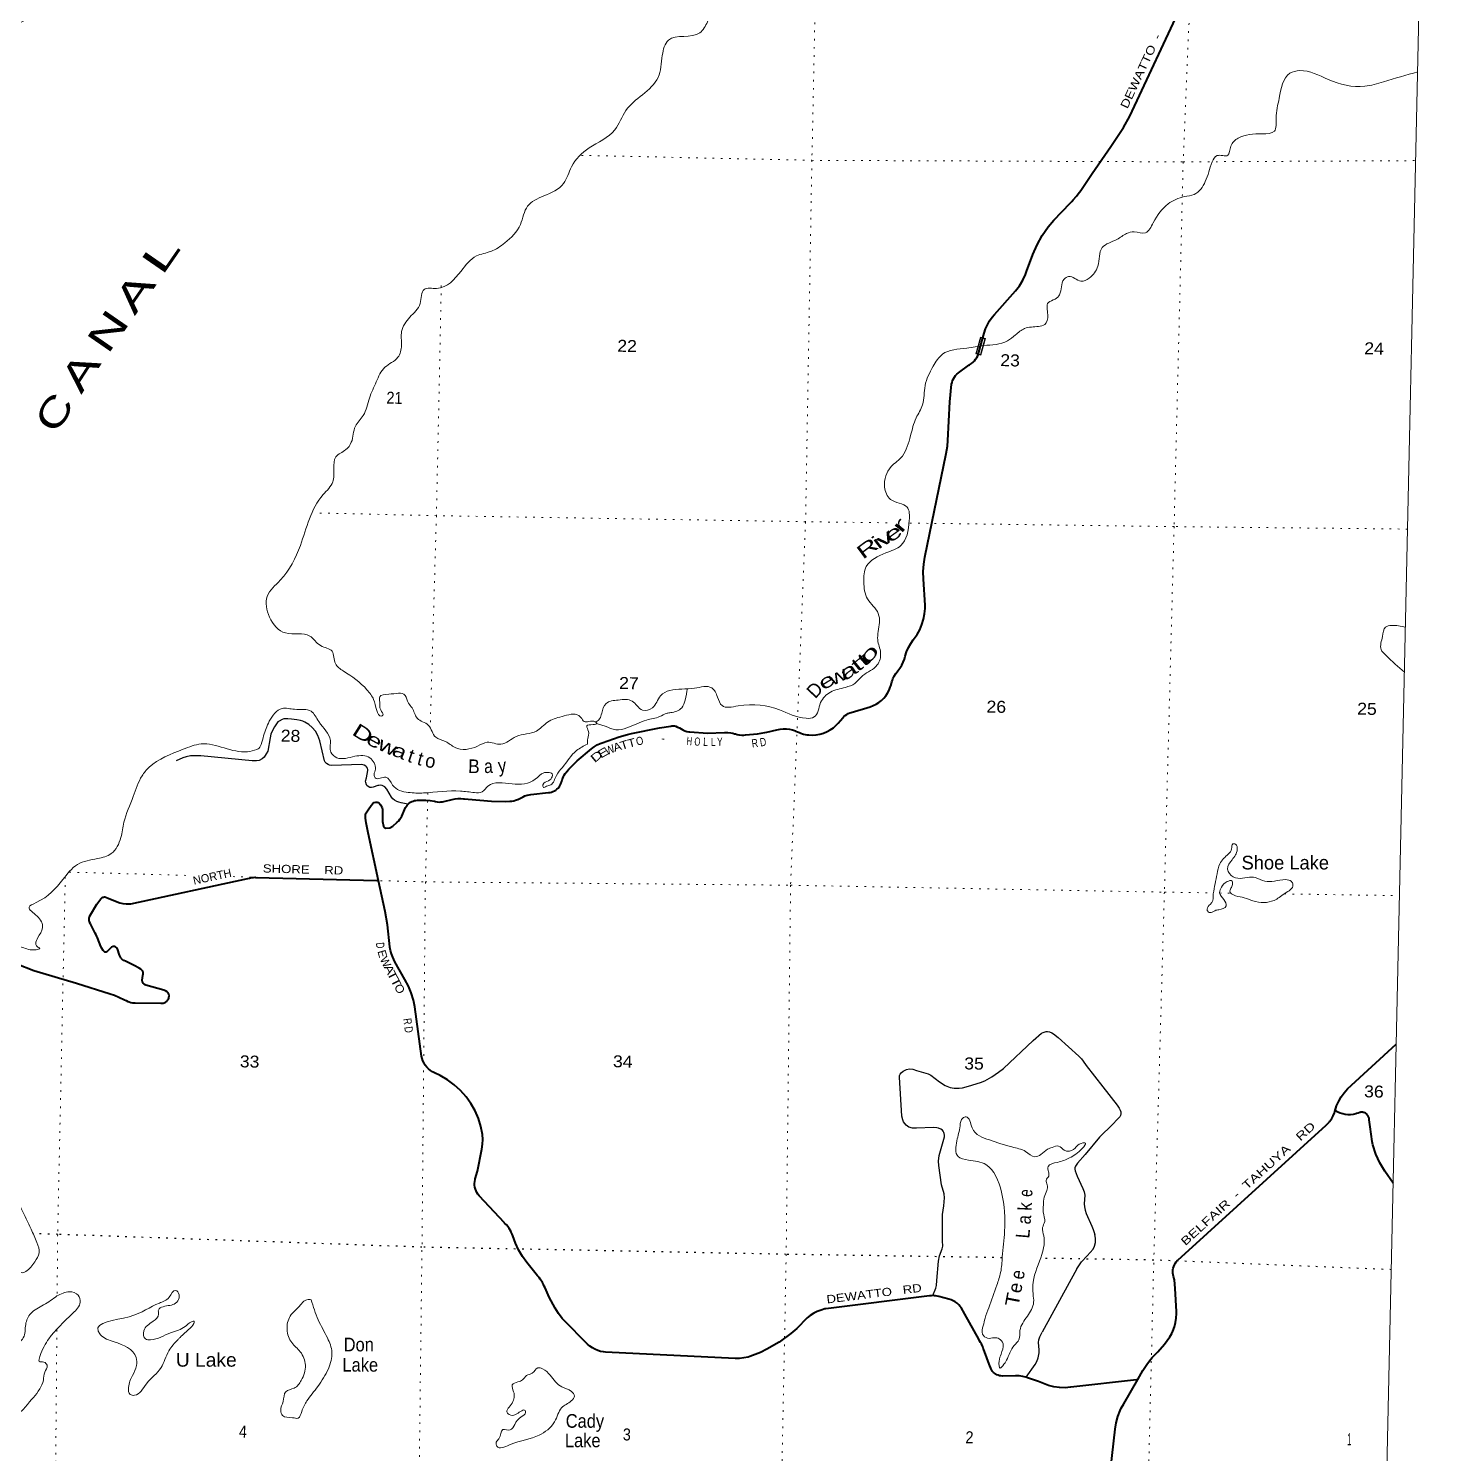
# Model space of a CAD drawing. Header units: feet. Extents: x -751810 to -497223, y -177792 to 12311.
# Drawn here: x -517704 to -497223, y -21929 to -1071 of the extents above; entities that cross this region are included whole.
import ezdxf
from ezdxf.enums import TextEntityAlignment as Align

# ---------------------------------------------------------------- set-up
doc = ezdxf.new("R2010")
doc.units = ezdxf.units.FT
doc.header["$LTSCALE"] = 80
doc.linetypes.add('DOTTED', pattern=[1.5, 0.3, -1.2])
for name, color, linetype, lineweight in [('26', 7, 'Continuous', 40), ('29', 7, 'Continuous', 25), ('39', 7, 'Continuous', 13), ('4', 7, 'Continuous', 13), ('6', 7, 'DOTTED', 25), ('61', 7, 'Continuous', 13), ('7', 7, 'DOTTED', 13)]:
    doc.layers.add(name, color=color, linetype=linetype, lineweight=lineweight)
doc.layers.add('27', color=7, linetype='Continuous')
doc.layers.add('41', color=7, linetype='Continuous')

msp = doc.modelspace()

# ---------------------------------------------------------------- linework, layer by layer
at = {"layer": '26'}
for points in [[(-503740.88, -5598.89), (-503722.12, -5532.24), (-503702.26, -5469.04), (-503675.9, -5408.27), (-503643.33, -5350.59), (-503604.91, -5296.62), (-503570.13, -5256.41), (-503263.21, -4909.61), (-503206.81, -4835.73), (-503158.45, -4756.37), (-503118.64, -4672.38), (-503101.66, -4627.72), (-503008.95, -4380.46), (-502948.49, -4237.17), (-502873.38, -4100.99), (-502784.45, -3973.41), (-502703.92, -3878.39), (-502466.37, -3628.18), (-502442.8, -3603.35), (-502420.27, -3578.18), (-502372.85, -3525.22), (-502346.94, -3490.46), (-502328.2, -3465.33), (-502311.09, -3440.46), (-502140.74, -3192.93), (-501872.48, -2800.05), (-501684.68, -2519.21), (-501590.4, -2354.61), (-500817.16, -698.23)], [(-504703.51, -9941.74), (-504664.55, -9870.9), (-504633.21, -9796.37), (-504609.83, -9718.98), (-504594.66, -9639.56), (-504587.88, -9559), (-504587.86, -9511.01), (-504609.08, -9129.22), (-504613.95, -9019.72), (-504607.35, -8910.31), (-504591.13, -8810.42), (-504280.98, -7293.7), (-504261.82, -7184.95), (-504255.03, -7103.59), (-504224.81, -6534.86), (-504199.63, -6278.34), (-504193.29, -6250.56), (-504184.08, -6223.6), (-504172.11, -6197.75), (-504157.5, -6173.3), (-504140.41, -6150.5), (-504121.03, -6129.62), (-504099.97, -6111.19), (-503947.38, -6001.14), (-503935.56, -5992.19), (-503910.74, -5973.41), (-503885.56, -5952.96), (-503866.5, -5934.18), (-503847.76, -5911.41), (-503831.52, -5886.8), (-503817.93, -5860.62), (-503740.88, -5598.89)], [(-509064.6, -11441.56), (-508942.6, -11405.54), (-508880.48, -11392.4), (-508472.93, -11308.69), (-508308.22, -11281.04), (-508294.87, -11278.24), (-508281.3, -11276.84), (-508267.67, -11276.88), (-508254.1, -11278.33), (-508240.77, -11281.2), (-508232.28, -11283.98), (-508207.44, -11295.46), (-508182.28, -11309.4), (-508129.28, -11338.76), (-508101.09, -11351), (-508071.77, -11360.24), (-508041.65, -11366.35), (-508029.13, -11367.95), (-507772.73, -11387.05), (-507522.84, -11376.79), (-507474.71, -11377.21), (-507426.91, -11382.67), (-507402.11, -11387.52), (-507376.91, -11393.74), (-507361.02, -11397.65), (-507336.32, -11403.75), (-507311.02, -11409.14), (-507303.65, -11410.71), (-507270.74, -11414.18), (-507237.65, -11414.19), (-507215.36, -11412.24), (-507039.17, -11394.37), (-506932.24, -11377.91), (-506902.93, -11371.38), (-506754.39, -11335.44), (-506709.09, -11326.44), (-506663.1, -11322.23), (-506616.93, -11322.85), (-506571.07, -11328.3), (-506526.03, -11338.5), (-506482.3, -11353.36), (-506479.02, -11354.69), (-506452.85, -11365.28), (-506425.58, -11376.31), (-506402.85, -11385.6), (-506381.14, -11393.9), (-506366.92, -11397.69), (-506341.99, -11404.32), (-506316.92, -11407.62), (-506287.74, -11411.45), (-506233.11, -11412.87), (-506178.63, -11408.58), (-506124.9, -11398.61), (-506072.5, -11383.07), (-506022.02, -11362.15), (-505974, -11336.06), (-505928.97, -11305.1), (-505887.42, -11269.6), (-505857.31, -11238.55), (-505792.39, -11161.12), (-505774.78, -11142.2), (-505755.29, -11125.23), (-505734.13, -11110.39), (-505711.53, -11097.84), (-505687.75, -11087.72), (-505670, -11081.99), (-505391.71, -10998.01), (-505347.26, -10981.8), (-505304.75, -10961.03), (-505264.64, -10935.94), (-505227.37, -10906.79), (-505193.36, -10873.9), (-505162.97, -10837.64), (-505136.53, -10798.4), (-505114.34, -10756.61), (-505096.65, -10712.74), (-505090.08, -10692.03), (-505079.98, -10659.4), (-505072.31, -10634.63), (-505063.39, -10609.4), (-505057.25, -10592.04), (-505037.92, -10551.48), (-505014.46, -10513.16), (-505012.06, -10509.69), (-504986.71, -10473.01), (-504956.55, -10432.37), (-504929.84, -10391.53), (-504907.56, -10348.12), (-504889.93, -10302.62), (-504878.18, -10260.18), (-504858.2, -10194.89), (-504831.5, -10132.04), (-504798.38, -10072.33), (-504763.08, -10021.44), (-504703.51, -9941.74)], [(-512581.71, -13544.73), (-512733.03, -12842.12), (-512764.65, -12699.91), (-512774.69, -12631.91), (-512776.21, -12580.39), (-512773.11, -12565.14), (-512765.6, -12550.08), (-512735.3, -12507.66), (-512692.87, -12444.01), (-512665.59, -12413.71), (-512646.19, -12401.89), (-512624.6, -12397.72), (-512604.75, -12396.71), (-512586.96, -12400.62), (-512572.12, -12412.25), (-512556.49, -12433.41), (-512529.22, -12480.38), (-512522.91, -12505.02), (-512523.16, -12527.35), (-512527.7, -12609.18), (-512523.16, -12677.37), (-512511.04, -12748.58), (-512498.05, -12766.74), (-512474.67, -12777.37), (-512415.57, -12772.83), (-512373.47, -12748.51), (-512310.21, -12688.83), (-512288.63, -12666.63), (-512269.49, -12642.29), (-512253, -12616.09), (-512243.72, -12598.03), (-512187.47, -12474.27), (-512176.5, -12456.11), (-512163.7, -12439.21), (-512149.2, -12423.73), (-512133.16, -12409.86), (-512115.76, -12397.74), (-512097.19, -12387.5), (-512077.65, -12379.26), (-512057.35, -12373.11), (-512036.53, -12369.11), (-512015.4, -12367.31), (-511998.12, -12367.49), (-511951.2, -12366.66), (-511889.2, -12365.18), (-511827.39, -12370.18), (-511766.43, -12381.62), (-511749.68, -12385.95), (-511724.16, -12390.9), (-511698.27, -12393.16), (-511672.28, -12392.69), (-511646.48, -12389.52), (-511628.4, -12385.63), (-511504.28, -12355.65), (-511463.4, -12346.48), (-511421.78, -12341.65), (-511379.89, -12341.18), (-511338.18, -12345.1), (-511327.76, -12346.78), (-511269.92, -12353.44), (-510931.38, -12379.61), (-510729.88, -12383.42), (-510661.65, -12381.47), (-510633.17, -12379.74), (-510605.03, -12375.04), (-510577.54, -12367.42), (-510550.99, -12356.98), (-510545.46, -12354.39), (-510469.59, -12315.98), (-510440.78, -12302.76), (-510410.74, -12292.63), (-510379.81, -12285.7), (-510353.1, -12282.38), (-510097.1, -12255.82), (-510074.81, -12253.25), (-510052.91, -12248.37), (-510031.64, -12241.23), (-510011.23, -12231.9), (-509991.91, -12220.49), (-509973.89, -12207.12), (-509957.36, -12191.94), (-509954.64, -12188.86), (-509934.15, -12163.83), (-509921.14, -12138.86), (-509915.47, -12127.97), (-509900.64, -12090.33), (-509895.15, -12070.53), (-509888.55, -12045.42), (-509879.14, -12020.53), (-509868.12, -11998.42), (-509854.31, -11976.73), (-509843.9, -11963.64), (-509821.53, -11939.53), (-509796.95, -11913.64), (-509678.26, -11788.64), (-509469.83, -11615.24), (-509429.31, -11584.39), (-509385.79, -11557.95), (-509339.74, -11536.2), (-509311.35, -11525.59), (-509064.6, -11441.56)], [(-516599.24, -14579.14), (-516609.83, -14564.91), (-516634.31, -14526.47), (-516654.64, -14485.68), (-516661.25, -14467.99), (-516670.4, -14443.52), (-516680.6, -14417.99), (-516701.3, -14366.22), (-516703.81, -14361.08), (-516716.28, -14335.48), (-516728.58, -14311.08), (-516796.78, -14175.73), (-516809.32, -14150.84), (-516816.78, -14125.73), (-516817.51, -14121.34), (-516818.14, -14111.15), (-516817.69, -14100.96), (-516816.83, -14095.23), (-516809.5, -14070.16), (-516794.82, -14045.23), (-516703.25, -13889.65), (-516643.88, -13809.53), (-516641.28, -13806.16), (-516636.8, -13801.27), (-516631.83, -13796.88), (-516626.43, -13793.03), (-516620.66, -13789.76), (-516614.57, -13787.12), (-516608.25, -13785.13), (-516601.75, -13783.81), (-516595.15, -13783.18), (-516588.51, -13783.24), (-516588.13, -13783.28), (-516563.21, -13790.27), (-516538.13, -13800.61), (-516409.37, -13853.7), (-516366.18, -13868.06), (-516321.72, -13877.83), (-516276.48, -13882.89), (-516230.96, -13883.2), (-516205.93, -13881.34), (-514493.7, -13510.66), (-514469.89, -13505.51), (-514443.7, -13499.62), (-514441.61, -13499.15), (-514414.03, -13495.93), (-514386.27, -13495.61), (-514377.25, -13496.13), (-512608.95, -13543.99), (-512581.71, -13544.73)], [(-510620.84, -18741.42), (-510630.68, -18716.35), (-510642.1, -18691.42), (-510649.69, -18674.85), (-510672.97, -18635.5), (-510693.15, -18608.35), (-510713.61, -18583.4), (-510738.11, -18558.35), (-510742.87, -18553.48), (-511111.94, -18157.24), (-511129.38, -18134.87), (-511144.39, -18110.79), (-511156.79, -18085.29), (-511166.47, -18058.62), (-511173.3, -18031.09), (-511177.22, -18003), (-511178.18, -17974.65), (-511176.17, -17946.35), (-511171.21, -17918.42), (-511168.7, -17908.45), (-511136.26, -17796.98), (-511071.24, -17475.25), (-511070.68, -17472.56), (-511059.89, -17402.88), (-511056.45, -17332.45), (-511060.39, -17262.06), (-511085.03, -17141.94), (-511122.09, -17025.05), (-511171.17, -16912.67), (-511231.72, -16806.04), (-511303.09, -16706.33), (-511384.49, -16614.62), (-511475.03, -16531.92), (-511573.72, -16459.14), (-511679.47, -16397.07), (-511766.83, -16356.25), (-511795.45, -16340.93), (-511824.99, -16321.07), (-511852.3, -16298.24), (-511877.07, -16272.68), (-511899.04, -16244.67), (-511917.95, -16214.51), (-511933.61, -16182.55), (-511945.85, -16149.12), (-511954.52, -16114.6), (-512053.95, -15390.88), (-512072.68, -15292.13), (-512103.68, -15187.5), (-512145.45, -15086.69), (-512197.52, -14990.8), (-512342.85, -14730.97), (-512374.77, -14662.25), (-512394.03, -14615.9), (-512408.34, -14567.79), (-512417.54, -14518.45), (-512418.18, -14513.45), (-512454.32, -14190.68), (-512484.74, -13994.99), (-512581.71, -13544.73)], [(-516553.17, -14582.26), (-516555.84, -14584.36), (-516558.74, -14586.19), (-516561.81, -14587.7), (-516565.02, -14588.88), (-516568.34, -14589.72), (-516571.73, -14590.21), (-516575.15, -14590.34), (-516578.56, -14590.11), (-516581.94, -14589.53), (-516585.23, -14588.6), (-516588.41, -14587.33), (-516591.44, -14585.73), (-516594.28, -14583.83), (-516596.91, -14581.64), (-516599.3, -14579.19)], [(-516028.58, -14881.15), (-516029.62, -14877.15), (-516032.2, -14870.29), (-516035.35, -14863.97), (-516059.12, -14839), (-516084.18, -14826.13), (-516159.6, -14787.4), (-516286.7, -14724.16), (-516311.58, -14711.78), (-516336.7, -14693.76), (-516340.56, -14690.2), (-516348.51, -14681.15), (-516355.19, -14671.72), (-516367.36, -14646.42), (-516376.38, -14621.72), (-516399.45, -14558.59), (-516408.57, -14533.63), (-516433.62, -14511.62), (-516435.28, -14510.87), (-516440.62, -14509.09), (-516446.1, -14507.89), (-516451.69, -14507.26), (-516457.31, -14507.22), (-516462.9, -14507.77), (-516463.37, -14507.87), (-516488.3, -14518.87), (-516513.37, -14543.4), (-516553.13, -14582.31)], [(-517874.55, -14762.79), (-517625.49, -14860.92), (-517002.02, -15042.31), (-516511.57, -15200.71), (-516446.82, -15221.13), (-516381.89, -15249.22), (-516301.5, -15287.56), (-516276.1, -15299.67), (-516251.5, -15312.01), (-516231.09, -15319.96), (-516207.04, -15326.53), (-516182.42, -15330.55), (-516157.53, -15331.98), (-516141.91, -15331.55), (-515767.6, -15338.44), (-515755.57, -15338.59), (-515743.59, -15337.48), (-515731.79, -15335.12), (-515720.3, -15331.55), (-515709.25, -15326.79), (-515698.75, -15320.9), (-515688.93, -15313.95), (-515679.89, -15306.01), (-515671.73, -15297.17), (-515664.53, -15287.52), (-515658.39, -15277.18), (-515653.36, -15266.25), (-515649.5, -15254.85), (-515649.37, -15254.28), (-515645.34, -15229.25), (-515651.04, -15204.28), (-515651.06, -15204.21), (-515654.78, -15196.08), (-515659.31, -15188.39), (-515664.63, -15181.22), (-515670.67, -15174.64), (-515675.61, -15170.28), (-515700.58, -15155.62), (-515725.61, -15148.42), (-515988.29, -15072.91), (-515995.2, -15070.54), (-516001.83, -15067.46), (-516008.1, -15063.71), (-516013.95, -15059.32), (-516019.3, -15054.34), (-516024.11, -15048.84), (-516028.31, -15042.86), (-516031.86, -15036.47), (-516034.73, -15029.75), (-516036.88, -15022.76), (-516038.29, -15015.59), (-516038.94, -15008.31), (-516038.91, -15002.56), (-516029.96, -14931.15), (-516026.8, -14906), (-516028.58, -14881.15)], [(-498586.44, -16897.02), (-498577.99, -16872.02), (-498567.41, -16840.76), (-498536.98, -16772.65), (-498499.6, -16708.1), (-498455.68, -16647.81), (-498405.69, -16592.44), (-497694.25, -15938.24)], [(-501476.86, -20847.06), (-501400.32, -20714.06), (-501341.58, -20624.91), (-501305.69, -20572.84), (-501264.56, -20524.81), (-501243.47, -20503.71), (-501181.72, -20441.22), (-501084.53, -20329.82), (-501007.74, -20220.58), (-500991.29, -20195.61), (-500978.86, -20170.58), (-500962, -20136.65), (-500939.05, -20074.99), (-500922.67, -20011.26), (-500913.04, -19946.18), (-500910.26, -19880.44), (-500911.38, -19848.87), (-500928.78, -19514.83), (-500931.47, -19450.48), (-500940.87, -19386.77), (-500953.19, -19336.6), (-500959.01, -19312.48), (-500962.27, -19287.88), (-500962.95, -19263.08), (-500961.02, -19238.35), (-500956.53, -19213.95), (-500949.51, -19190.15), (-500940.04, -19167.22), (-500928.22, -19145.41), (-500914.19, -19124.95), (-500898.1, -19106.07), (-500889.23, -19097.19), (-498718.33, -17121.44), (-498693.37, -17098.72), (-498672.32, -17073.69), (-498663.89, -17063.67), (-498638.27, -17025.78), (-498616.75, -16985.41), (-498599.57, -16943.01), (-498593.53, -16922.02), (-498586.44, -16897.02)], [(-497739, -17971.29), (-497862.9, -17796.83), (-497933.53, -17674.91), (-497991.03, -17546.28), (-498034.77, -17412.34), (-498047.28, -17362.1), (-498077.74, -17148.83), (-498089.5, -17045.92), (-498090.12, -17034.24), (-498091.97, -17022.7), (-498095.01, -17011.41), (-498099.21, -17000.5), (-498104.53, -16990.1), (-498110.91, -16980.3), (-498118.28, -16971.23), (-498126.56, -16962.97), (-498135.65, -16955.63), (-498145.47, -16949.27), (-498155.89, -16943.98), (-498166.81, -16939.81), (-498178.1, -16936.79), (-498189.65, -16934.98), (-498201.33, -16934.39), (-498213, -16935.01), (-498224.54, -16936.86), (-498226.38, -16937.36), (-498251.74, -16946.43), (-498276.38, -16954.56), (-498287.85, -16958.34), (-498325.38, -16966.49), (-498363.56, -16970.67), (-498401.96, -16970.84), (-498440.17, -16967), (-498477.77, -16959.18), (-498514.34, -16947.47), (-498549.5, -16932.01), (-498566.97, -16922.02), (-498586.44, -16897.02)], [(-501476.86, -20847.06), (-501496.35, -20849.3), (-502457, -20959.72), (-502458.3, -20959.87), (-502539.59, -20965.42), (-502621.02, -20962.44), (-502701.7, -20950.96), (-502780.73, -20931.12), (-502930.56, -20876.8), (-503089.02, -20821.56), (-503114.13, -20812.8), (-503139.02, -20806.48), (-503155.96, -20802.18), (-503210.56, -20793.62), (-503265.76, -20790.82), (-503455.73, -20796.37), (-503477.89, -20793.75), (-503497.98, -20790.07), (-503517.58, -20784.31), (-503536.46, -20776.53), (-503554.43, -20766.82), (-503571.29, -20755.29), (-503586.84, -20742.06), (-503600.93, -20727.27), (-503613.4, -20711.1), (-503618.05, -20704.05), (-503650.64, -20621.01), (-503719.42, -20437.2), (-503728.69, -20412.43), (-503737.04, -20387.2), (-503743.84, -20366.64), (-503763.57, -20322.91), (-503774.46, -20304.28), (-503789.33, -20279.12), (-503803.1, -20254.28), (-504006.61, -19887.18), (-504061.1, -19794.19), (-504072.32, -19779), (-504094.53, -19753.57), (-504119.28, -19730.61), (-504146.29, -19710.35), (-504175.27, -19693.04), (-504205.9, -19678.84), (-504237.85, -19667.93), (-504386.26, -19632.7), (-504411.62, -19626.68), (-504436.26, -19621.51), (-504449.86, -19619.29), (-504475.08, -19617.85), (-504500.31, -19619.05), (-504525.27, -19622.89), (-506040.79, -19811.2), (-506052.16, -19813.44), (-506109.33, -19828.48), (-506164.61, -19849.41), (-506217.4, -19876.01), (-506267.12, -19907.98), (-506313.23, -19944.97), (-506462.59, -20098.61), (-506550.63, -20174.25), (-506720.82, -20297.96), (-506903.01, -20403.2), (-506995.95, -20448.57), (-507153.69, -20509.72), (-507176.38, -20516.4), (-507238.79, -20530.01), (-507302.28, -20537.01), (-507366.16, -20537.35), (-509263.82, -20445.57), (-509290.56, -20442.49), (-509333.95, -20433.74), (-509376.18, -20420.51), (-509416.8, -20402.93), (-509455.36, -20381.21), (-509491.44, -20355.57), (-509524.64, -20326.31), (-509874.31, -19975.91), (-509896.43, -19951.18), (-509951.78, -19879.64), (-509999.34, -19802.71), (-510087.36, -19640.34), (-510147.72, -19504.61), (-510158.88, -19479.53), (-510171.45, -19454.61), (-510185.83, -19426.19), (-510218.01, -19376.3), (-510235.11, -19355.06), (-510255.69, -19329.49), (-510275.01, -19305.06), (-510373.79, -19180.17), (-510413.27, -19134.31), (-510478.3, -19045.1), (-510533.64, -18949.58), (-510578.69, -18848.8), (-510620.84, -18741.42)], [(-502242.32, -23471.34), (-502231.52, -23417.07), (-502221.9, -23383.84), (-502123.47, -23040.82), (-502095.33, -22952.84), (-502058.14, -22868.29), (-502053.75, -22859.69), (-501996.97, -22749.78), (-501993.72, -22742.27), (-501952.42, -22641.14), (-501921.92, -22536.25), (-501902.55, -22428.74), (-501897.98, -22385.4), (-501807.11, -21575.07), (-501792.22, -21481.04), (-501767.58, -21389.09), (-501733.46, -21300.22), (-501716.72, -21264.71), (-501680.74, -21201.37), (-501476.86, -20847.06)]]:
    msp.add_lwpolyline(points, dxfattribs=at)
at = {"layer": '29'}
msp.add_line((-502367.93, -19226.54), (-502876.52, -20151.26), dxfattribs=at)
for points in [[(-512154.08, -12425.49), (-512250.95, -12407.58), (-512284.64, -12397.74), (-512314.15, -12386.85), (-512351.45, -12364.05), (-512372.16, -12348.49), (-512392.38, -12323.11), (-512462.83, -12207.02), (-512493.38, -12171.25), (-512509.95, -12159.85), (-512529.14, -12153.12), (-512561.75, -12148.44), (-512578.33, -12149.48), (-512595.44, -12153.12), (-512660.18, -12177.47), (-512686.61, -12182.14), (-512708.87, -12180.58), (-512736.34, -12165.56), (-512752.38, -12153.64), (-512759.63, -12142.22), (-512769.49, -12107.51), (-512772.07, -12089.37), (-512757.06, -12037.03), (-512740.48, -11933.38), (-512739.95, -11918.34), (-512744.09, -11899.69), (-512757.56, -11878.96), (-512769.49, -11867.04), (-512793.82, -11853.04), (-512812.47, -11847.87), (-512831.65, -11846.31), (-513270.92, -11858.75), (-513298.36, -11855.12), (-513320.64, -11846.31), (-513344.98, -11831.28), (-513362.09, -11809), (-513371.92, -11790.86), (-513440.82, -11498.04), (-513470.34, -11419.78), (-513507.13, -11357.08), (-513553.22, -11300.58), (-513602.44, -11257.57), (-513663.04, -11222.84), (-513692.04, -11211.44), (-513726.76, -11199.53), (-513779.07, -11188.64), (-513857.81, -11178.27), (-513909.61, -11175.16), (-513938.11, -11174.65), (-513970.73, -11176.2), (-513994.56, -11184.49), (-514037.56, -11207.82), (-514055.69, -11220.77), (-514076.41, -11246.68), (-514103.87, -11290.74), (-514148.93, -11376.25), (-514158.25, -11400.09), (-514170.17, -11452.44), (-514203.32, -11647.3), (-514225.59, -11690.32), (-514257.2, -11734.37), (-514285.68, -11761.84), (-514327.64, -11784.12), (-514370.64, -11791.9), (-514431.24, -11792.41), (-515181.31, -11717.78), (-515255.38, -11715.19), (-515334.64, -11717.78), (-515398.35, -11729.7), (-515446.53, -11746.81), (-515545.99, -11788.27)], [(-504710.76, -17167.32), (-504773.42, -17165.76), (-504827.3, -17151.25), (-504866.66, -17124.3), (-504901.89, -17076.62), (-504914.32, -17045.52), (-504926.76, -16993.7), (-504964.06, -16421.53), (-504959.91, -16394.57), (-504951.62, -16375.91), (-504935.04, -16357.26), (-504910.18, -16334.46), (-504860.45, -16309.58), (-504814.87, -16297.14), (-504765.13, -16303.36), (-504715.41, -16322.02), (-504541.35, -16373.84), (-504504.06, -16392.5), (-504375.59, -16487.87), (-504292.7, -16543.83), (-504222.26, -16570.79), (-504162.16, -16583.22), (-504089.64, -16583.23), (-504041.98, -16577), (-503952.89, -16554.2), (-503774.69, -16500.3), (-503714.6, -16475.42), (-503613.07, -16413.24), (-503515.69, -16348.97), (-503439.02, -16293), (-503003.88, -15882.53), (-502883.7, -15778.87), (-502860.91, -15764.36), (-502817.4, -15753.99), (-502794.6, -15753.99), (-502767.67, -15758.14), (-502732.44, -15770.58), (-502709.65, -15785.09), (-502639.2, -15841.07), (-502336.68, -16114.71), (-502301.45, -16154.07), (-502276.59, -16185.19), (-502228.93, -16251.54), (-501988.57, -16562.5)], [(-501988.57, -16562.5), (-501775.14, -16829.91), (-501746.14, -16876.54), (-501731.63, -16904.53), (-501725.42, -16927.33), (-501724.38, -16958.43), (-501728.53, -16979.16), (-501739.92, -16999.89), (-501775.14, -17041.36), (-501841.45, -17107.7), (-502036.23, -17298.42), (-502243.43, -17551.34), (-502355.32, -17679.87), (-502385.38, -17723.41), (-502395.74, -17747.25), (-502396.77, -17766.94), (-502391.59, -17793.89), (-502363.61, -17870.6), (-502280.73, -18048.88), (-502261.05, -18098.63), (-502253.8, -18125.58), (-502251.72, -18148.39), (-502260.01, -18276.92), (-502256.91, -18316.31), (-502246.55, -18368.14), (-502231, -18417.89), (-502148.12, -18600.32), (-502127.4, -18652.14), (-502102.53, -18724.71)], [(-504473.42, -19617.66), (-504428.96, -19509.87), (-504422.75, -19470.48), (-504416.53, -19397.92), (-504391.67, -19115.99), (-504375.1, -19035.14), (-504337.79, -18933.56), (-504329.51, -18894.17), (-504333.65, -18817.47), (-504333.65, -18431.88), (-504312.93, -18303.35), (-504304.64, -18187.26), (-504308.79, -18127.14), (-504346.08, -17996.54), (-504387.52, -17714.6), (-504389.6, -17648.27), (-504379.24, -17569.49), (-504304.64, -17291.7), (-504303.6, -17268.9), (-504307.74, -17247.13), (-504312.92, -17230.55), (-504321.22, -17212.92), (-504334.68, -17197.38), (-504358.52, -17181.83), (-504391.67, -17167.32), (-504416.01, -17161.62), (-504462.12, -17159.03), (-504710.76, -17167.32)], [(-502367.93, -19226.54), (-502299.38, -19124.81), (-502214.43, -19033.6), (-502127.4, -18936.16), (-502106.68, -18892.62), (-502096.32, -18838.72), (-502094.25, -18778.6), (-502102.53, -18724.71)], [(-503108.12, -20812.32), (-502976.96, -20627.81), (-502954.17, -20580.13), (-502935.52, -20526.23), (-502918.94, -20453.67), (-502918.94, -20410.14), (-502929.31, -20306.48), (-502925.16, -20267.09), (-502910.66, -20219.41), (-502876.52, -20151.26)]]:
    msp.add_lwpolyline(points, dxfattribs=at)
at = {"layer": '39'}
for points in [[(-511686.75, 5795.02), (-511740.06, 5770.09), (-511790.81, 5744.98), (-512096.39, 5546.45), (-512404.29, 5269.32), (-512656.79, 5041.31), (-513791.3, 3956.8), (-513968.39, 3682.75), (-514497.39, 3142.65), (-514531.85, 3040.66), (-514626.44, 2948.11), (-514664.49, 2775.68), (-514775.55, 2756.04), (-514910.53, 2656.33), (-515378.24, 2068.5), (-516018.51, 1319.34), (-516125.85, 926.84), (-516243.06, 542.62), (-516304.51, 402.96), (-516309.88, 342.64), (-516311.5, 270.13), (-516339.38, 282.86), (-516364.56, 325.74), (-516392.26, 346.52), (-516381.46, 289.86), (-516383.57, 195.2), (-516419.49, 208.1), (-516459.07, 237.21), (-516553.34, 158.75), (-516739.27, -60.69), (-516944.33, -326.05), (-517205.67, -590.12), (-517540.91, -830.36), (-518093.63, -1172.45), (-518246.99, -1374.5), (-518282.17, -1508.71), (-518302.52, -1609), (-518469.06, -1861.12), (-518622.94, -1996.66), (-518798.44, -2109.55), (-518933.21, -2289.86), (-519011.2, -2449.29), (-519065.94, -2572.33), (-519129.83, -2871.45), (-519119.07, -3315.3), (-519162.4, -3544.03), (-519191.56, -3678.37), (-519192.25, -3799.26), (-519239.88, -3860.64), (-519305.18, -3992.15), (-519532.76, -4095.79), (-519885.84, -4234.87), (-520026.1, -4390.87), (-520241.66, -4676.14), (-520389.83, -4825.92), (-520530.93, -4929.51), (-521113.83, -5631.6), (-521294, -5863.27), (-522070.86, -6963.96), (-522585.46, -7490.29), (-523292.12, -7790.6), (-523495.02, -7959.28), (-523692.09, -8047.5), (-523941.1, -8029.76), (-524467.2, -7900.95), (-524707.98, -7605.32), (-524787.02, -7452.4), (-524928.58, -7396.8), (-525260.35, -7302.62), (-525494.42, -7319.79), (-525549.45, -7322.91), (-525578.85, -7308.74), (-525580.86, -7308.74)], [(-504791.43, 5640.69), (-504810.83, 5121.13), (-504898, 4820.86), (-505146.95, 3941.92), (-505473.15, 3026.45), (-505624.88, 2717.57), (-505778.7, 2404.71), (-505971.02, 2169.29), (-506177.52, 1839.49), (-506459.51, 1551.7), (-506569.71, 1120.97), (-506682.96, 913.99), (-506873.5, 847.79), (-506961.09, 708.72), (-507058.58, 396.6), (-507601.91, -604.62), (-507771.07, -973.55), (-507881.27, -1134.27), (-508342.28, -1242.69), (-508431.71, -1464.32), (-508493.24, -1787.34), (-508722.15, -2040.06), (-508964.64, -2270.31), (-509125.88, -2554.8), (-509503.91, -2820.26), (-509759.45, -3094.54), (-509875.56, -3339.75), (-510167.27, -3522.54), (-510401.88, -3670.35), (-510508.48, -3939.96), (-510733.73, -4208.89), (-510939.65, -4333.17), (-511150.34, -4400.93), (-511376.57, -4623.49), (-511734.19, -4875.31), (-511915.56, -4891.34), (-511974.48, -5097.55), (-512125.78, -5297.63), (-512245.06, -5504.48), (-512247.64, -5709.95), (-512299.81, -5884.07), (-512492.16, -6030.83), (-512615.54, -6241.62), (-512715.43, -6481.16), (-512807.64, -6736.98), (-512921.77, -6893.58), (-512981.32, -7127.98), (-513064.21, -7236.92), (-513207.36, -7342.48), (-513237.33, -7513.08), (-513251.75, -7708.21), (-513392.68, -7894.42), (-513727.07, -8636.41), (-514020.05, -9145.6), (-514212.42, -9383.03), (-514176.96, -9686.09), (-513942.82, -9919.1), (-513587.81, -9963.43), (-513430.05, -10104.03), (-513262.94, -10186.41), (-513214.68, -10366.84), (-513098.42, -10474.26), (-512752.6, -10750.1), (-512655.24, -10893.36), (-512608.54, -11053.61), (-512542, -11135.72), (-512521.62, -11124.09), (-512552.03, -11044.81), (-512565.55, -10929.65), (-512565.84, -10853.08), (-512434.27, -10815.76), (-512195.32, -10833.28), (-512143.56, -10947.29), (-512092.78, -11014.94), (-512017.76, -11167.77), (-511855.07, -11268.18), (-511746.42, -11445.95), (-511604.99, -11507.6), (-511464.15, -11595.42), (-511135.89, -11576.68), (-510993.81, -11519.46), (-510793.32, -11548.19), (-510569.53, -11434.38), (-510274.14, -11356.46), (-510112.3, -11225.13), (-509899.24, -11141.3), (-509653.58, -11128.74), (-509598.64, -11190.44), (-509577.07, -11215.11), (-509504.65, -11214.74), (-509412.22, -11218.85), (-509388.5, -11237.53), (-509445.33, -11260.42), (-509534.28, -11280.56), (-509511.91, -11359.66), (-509522.25, -11462.19), (-509528.17, -11546.68)], [(-497381, -1706.05), (-497880.89, -1850.92), (-498155.92, -1917.22), (-498692.7, -1816.37), (-499104.16, -1688.15), (-499249.85, -1727.16), (-499406.81, -2090.32), (-499451.68, -2387.52), (-499477.98, -2574.32), (-499651.81, -2612.69), (-500005.19, -2675.19), (-500114.49, -2795.63), (-500159.68, -2927.59), (-500314.65, -2932.14), (-500387.13, -3025.2), (-500488.06, -3311.05), (-500651.19, -3500.79), (-500792.68, -3531.83), (-501032.42, -3639.23), (-501249.77, -3914.38), (-501363.67, -4060.9), (-501528.33, -4049.11), (-501639.48, -4072.78), (-501782.19, -4158.2), (-501996.06, -4278.27), (-502060.49, -4550.85), (-502187.08, -4725.3), (-502306.73, -4768.93), (-502488.27, -4702.34), (-502553.5, -4741.16), (-502620.91, -4967.33), (-502684.72, -5032.37), (-502784.39, -5082.5), (-502792.42, -5261.65), (-502837.84, -5403.69), (-502926.97, -5431.89), (-503130.77, -5461.52), (-503265.66, -5557.19), (-503384.24, -5643.16), (-503731.34, -5709.97)], [(-503731.33, -5709.97), (-503977.98, -5750.58), (-504333.95, -5839.22), (-504468.63, -6015.5), (-504587.61, -6298.93), (-504624.07, -6580.2), (-504718.86, -6771.49), (-504799.05, -7029.6), (-504848.94, -7191.69), (-504918.43, -7331.16), (-505084.78, -7484.55), (-505179.95, -7782.63), (-505093.49, -7963.93), (-504850.62, -8076.23), (-504818.85, -8274.43), (-504941.64, -8638.37), (-505163.33, -8748.19), (-505447.36, -8947.27), (-505484.53, -9170.1), (-505427.79, -9421.24), (-505271.7, -9636.36), (-505254.48, -9765.71), (-505280.31, -10021.03), (-505238.26, -10209.38), (-505286.5, -10387.62), (-505497.12, -10542.03), (-505614.32, -10656.24), (-505752.41, -10715.57), (-505973.21, -10785.11), (-506115.43, -10939.05), (-506210.62, -11148.47), (-506325.71, -11168.02), (-506717.16, -11044.28), (-507321.27, -10986.23), (-507558.53, -10982.86), (-507624.09, -10856.44), (-507709.57, -10721.51), (-507961.13, -10727.89), (-508319.86, -10760.05), (-508458.37, -10837.51), (-508577.01, -11016.16), (-508720.51, -11047.16), (-508874.47, -10916.72), (-509075.23, -10900.07), (-509255.41, -10952.4), (-509318.92, -11094.03), (-509348.91, -11175.96), (-509400.99, -11220.37)], [(-497561, -9836.05), (-497765.26, -9808.77), (-497852.34, -9835.01), (-497895.56, -9969.03), (-497915.92, -10159.99), (-497847.46, -10246.18), (-497574.12, -10493.53)], [(-508063.74, -10729.59), (-508099.78, -10902.07), (-508148.59, -11015.81), (-508309.02, -11084.71), (-508361.52, -11093.59), (-508471.25, -11143.49), (-508661.43, -11193.58), (-508948.66, -11309.06), (-509112.31, -11336.33), (-509266.86, -11284.62), (-509332.75, -11262.97), (-509398.18, -11245.7)], [(-509528.17, -11546.68), (-509687.13, -11639.79), (-509893.79, -11886.98), (-509980.89, -12003.89), (-510062.9, -12141.35), (-510126.2, -12161.5), (-510171.85, -12178.89), (-510179.04, -12140.44), (-510094.55, -12080.93), (-510043.66, -12022.61), (-510040.74, -11982.38), (-510106.63, -11960.73), (-510167.08, -11965.4), (-510289.86, -12059.34), (-510629.3, -12128.2), (-510982.01, -12160.5), (-511068.33, -12243.17), (-511177.87, -12255.01), (-511385.04, -12231.99), (-511923.1, -12260.76), (-512148.63, -12252.9), (-512377.52, -12144.94), (-512475.51, -12029.87), (-512632.63, -12040.41), (-512646.76, -11994.61), (-512629.49, -11911.17), (-512710.06, -11747.16), (-512928.74, -11724.14), (-513193.45, -11744.28), (-513279.77, -11663.71), (-513288.4, -11491.07), (-513456.73, -11216.29), (-513568.95, -11063.79), (-513810.93, -11036.39), (-513993.69, -11024.18), (-514180.91, -11211.35), (-514264.09, -11423.06), (-514302.67, -11550.06), (-514345.83, -11616.24), (-514365.97, -11624.87), (-514502.64, -11657.43), (-515179.92, -11543.32), (-515443.15, -11621.97), (-515939.79, -11884.74), (-516043.19, -12011.35), (-516170.57, -12310.71), (-516307.79, -12690.44), (-516353, -12913.08), (-516493, -13147.68), (-516693.78, -13221.7), (-516987.35, -13307.73), (-517203.47, -13528.5), (-517593.18, -13866.24), (-517695.23, -13932.43), (-517579.46, -14062), (-517498.81, -14233.1), (-517568.44, -14378.61), (-517596.56, -14466.63), (-517579.37, -14507.32), (-517539.79, -14536.43), (-517592.51, -14555.38), (-517792.86, -14520.61), (-518203.55, -14537.48), (-518314.27, -14631.69), (-518325.12, -14847.05), (-518432.19, -15227.47), (-518592.78, -15393.08), (-518716.07, -15599.84), (-518668.76, -15822.57), (-518650.31, -16076.88), (-518711.83, -16309.22), (-518770.47, -16503.35), (-518833.68, -16721.55), (-519163.83, -17453.56), (-519328.05, -17691.63), (-519500.59, -17762.27), (-519612.36, -17993.47), (-519729.67, -18202.38), (-519944.61, -18280.12), (-520043.72, -18394.74), (-520102.96, -18435.71), (-520198.21, -18467.8), (-520273.38, -18591.03), (-520373.66, -18758.01), (-520399.26, -19003.26), (-520448.31, -19217.75), (-520540.14, -19366.79), (-520680.75, -19718.24), (-520872.89, -19945.6), (-521073.62, -20017.62), (-521094.52, -20232.75), (-521116.4, -20401.51), (-521216.8, -20483.86), (-521232.6, -20650.75), (-521297.08, -20746), (-521479.15, -20882.92), (-521638.23, -21070.74)], [(-500371.28, -13735.29), (-500316.5, -13444.36), (-500275.06, -13300.22), (-500151.07, -13151.91), (-500103.21, -13080.46), (-500087.47, -13006.26), (-500047.35, -13011.2), (-500020.92, -13088.37), (-500096.67, -13237.77), (-500162.1, -13375.32), (-500133.39, -13440.46), (-500012.24, -13509.7), (-499873.17, -13496.74), (-499756.57, -13499.39), (-499614.97, -13552.97), (-499478.13, -13550.04), (-499310.74, -13529.66), (-499228.86, -13555.69), (-499205.81, -13604.58), (-499325.34, -13732.84), (-499482.48, -13834.05), (-499790.32, -13839.15), (-499918.04, -13793.94), (-500046.16, -13766.85), (-500129.01, -13694.45), (-500105.73, -13642.58), (-500088.38, -13586.56), (-500095.66, -13552.14), (-500170.22, -13558.51), (-500252.43, -13637.24), (-500278.45, -13721.28), (-500218.34, -13821.38), (-500184.23, -13914.84), (-500288.01, -13968.91), (-500350.69, -13983.6), (-500421.73, -14012.22), (-500459.25, -13981.14), (-500429.35, -13903.23), (-500392.26, -13863.78), (-500371.28, -13735.29)], [(-503458.93, -19051.3), (-503424.37, -18675.28), (-503469.87, -18101.99), (-503698.21, -17699.85), (-503954.18, -17633.59), (-504105.88, -17581.78), (-504122.9, -17353.7), (-504075.73, -17133.12), (-504036.98, -17019.15), (-503988.32, -17002.12), (-503899.41, -17163.32), (-503645.87, -17338.34), (-503316.34, -17442.54), (-503116.7, -17509.53), (-502981.62, -17585.14), (-502894.42, -17552.86), (-502798.17, -17476.46), (-502727.14, -17447.85), (-502634.21, -17429.81), (-502553.05, -17488.07), (-502505.16, -17505.28), (-502393.56, -17461.47), (-502333.41, -17402.14), (-502238.91, -17387.02), (-502282.38, -17458.84), (-502475.16, -17602.68), (-502651.59, -17667.19), (-502787.72, -17728.58), (-502781.39, -17805.29), (-502778.77, -17867.81), (-502818.41, -17931.4), (-502799.75, -17996.3), (-502805.66, -18080.79), (-502846.02, -18176.6), (-502856.67, -18293.23), (-502859.01, -18397.95), (-502837.95, -18535.45), (-502868.04, -18621.41), (-502850.68, -18744.72), (-502878.83, -19014.09), (-503006.59, -19420.24), (-503008.45, -19593.49), (-502999.14, -19716.61), (-503090.13, -19918.06), (-503199.44, -20129.17), (-503214.52, -20263.84), (-503284.77, -20346.87), (-503394.17, -20562.01), (-503450.29, -20643.35), (-503490.02, -20680.11), (-503503.65, -20578.58), (-503476.66, -20473.49), (-503447.15, -20323.04), (-503501.82, -20249.25), (-503575.88, -20233.47), (-503672.6, -20241.35), (-503747.69, -20181.21), (-503736.9, -20058.54), (-503710.34, -19950.33), (-503656.57, -19794.38), (-503538.57, -19464.58), (-503482.11, -19278.47), (-503458.93, -19051.3)], [(-518294.07, -18686.73), (-518269.55, -18439.27), (-518204.68, -18299.35), (-517995.59, -18198.28), (-517895.43, -18224.26), (-517810.99, -18342.66), (-517665.43, -18645.57), (-517580.38, -18842.59), (-517546.77, -18990.31), (-517613.52, -19122.14), (-517744.86, -19264.9), (-517813.58, -19281.82), (-517891.01, -19221.98), (-517945.62, -19124.27), (-517947.29, -18991.22), (-517973.95, -18906.09), (-518049.72, -18866.44), (-518167.82, -18830.07), (-518257.57, -18784.13), (-518278.91, -18739.41), (-518294.07, -18686.73)], [(-517287.5, -19621.98), (-517105.13, -19561.64), (-516977.55, -19612.89), (-516947.64, -19714.32), (-517055.82, -19875.08), (-517406.14, -20249.98), (-517538.64, -20508.92), (-517546.25, -20579.27), (-517478.12, -20590.9), (-517432.92, -20638.27), (-517467.39, -20740.25), (-517486.04, -20854.68), (-517539.22, -20984.45), (-517752.32, -21249.62), (-517848.34, -21315.95), (-517869.87, -21289.27), (-517840.4, -21140.83), (-517853.87, -21023.65), (-517959.77, -20902.36), (-518043.34, -20862.18), (-518067.99, -20795.13), (-517975.17, -20601.78), (-517846.09, -20316.56), (-517779.92, -20235.45), (-517745.35, -20038.76), (-517671.38, -19879.24), (-517483.55, -19754.55), (-517287.5, -19621.98)], [(-515486.86, -20229.07), (-515345.18, -20099.29), (-515285.26, -20028.11), (-515278.5, -19996.03), (-515318.85, -20001.16), (-515412.94, -20071.56), (-515626.14, -20161.43), (-515918.1, -20265.62), (-515992.21, -20251.85), (-516017.75, -20134.4), (-515879.81, -19992.45), (-515801.03, -19887.45), (-515803.75, -19828.95), (-515736.28, -19780.1), (-515552.12, -19729.88), (-515502.12, -19652.43), (-515520.24, -19563.36), (-515551.96, -19542.49), (-515646.68, -19641.09), (-515789.39, -19726.51), (-516232.36, -19928.03), (-516683.56, -20137.42), (-516650.56, -20190.56), (-516451.74, -20293.81), (-516129.01, -20522.79), (-516123.63, -20641.79), (-516183.16, -20785.52), (-516241.4, -20961.52), (-516217.57, -21064.83), (-516153.46, -21076.36), (-515978.76, -20909.05), (-515764.28, -20672.12), (-515652.19, -20426.81), (-515515.73, -20260.65), (-515486.86, -20229.07)], [(-513569.81, -19678.16), (-513465.78, -19972.7), (-513330.91, -20237.71), (-513265.19, -20446.74), (-513316.84, -20687.37), (-513471.46, -20945.81), (-513631.12, -21159.81), (-513706.96, -21313.24), (-513759.42, -21410.79), (-513841.75, -21404.89), (-513985.86, -21373.41), (-514014.31, -21296.19), (-513979.26, -21168.03), (-513939.83, -21023.84), (-513817.99, -20972.2), (-513712.9, -20859.73), (-513653.58, -20635.4), (-513727.65, -20440.28), (-513853.38, -20306.45), (-513921.47, -20113.48), (-513874.84, -19917.06), (-513726.41, -19755.2), (-513658.53, -19688.23), (-513599.92, -19675.46), (-513569.81, -19678.16)], [(-510072.7, -20783.18), (-509899.53, -20954.36), (-509762.22, -21019.94), (-509715.46, -21087.49), (-509763.31, -21158.95), (-509904.32, -21258.51), (-510007.47, -21463.72), (-510235.12, -21660.05), (-510666.74, -21803.39), (-510852.23, -21823.36), (-510860.93, -21762.71), (-510821.6, -21713.23), (-510764.31, -21579.53), (-510657.81, -21583.96), (-510591.63, -21502.85), (-510496.63, -21392.16), (-510430.82, -21327.16), (-510438.27, -21300.8), (-510560.02, -21348.41), (-510672.91, -21359.95), (-510698.55, -21337.2), (-510628.87, -21189.68), (-510607.09, -21024.94), (-510626.99, -20925.75), (-510543.49, -20879.29), (-510478.53, -20852.55), (-510418.79, -20789.43), (-510333.45, -20751.07), (-510253.34, -20676.31), (-510185.21, -20687.94), (-510072.7, -20783.18)]]:
    msp.add_spline(points, degree=3, dxfattribs=at)
at = {"layer": '4'}
msp.add_lwpolyline([(-745759.2, 12310.88), (-714696.48, 11306.43), (-683632.43, 10344.71), (-652567.08, 9425.72), (-621500.49, 8549.46), (-590432.73, 7715.93), (-559363.85, 6925.15), (-528293.92, 6177.09), (-497222.97, 5471.78), (-501256.99, -177792.42), (-532580.02, -177081.38), (-563902.02, -176327.26), (-595222.97, -175530.05), (-626542.79, -174689.77), (-657861.41, -173806.4), (-689178.81, -172879.95), (-720494.9, -171910.43), (-751809.61, -170897.82)], close=True, dxfattribs=at)
msp.add_lwpolyline([(-745759.2, 12310.88), (-714696.48, 11306.43), (-683632.43, 10344.71), (-652567.08, 9425.72), (-621500.49, 8549.46), (-590432.73, 7715.93), (-559363.85, 6925.15), (-528293.92, 6177.09), (-497222.97, 5471.78), (-501256.99, -177792.42), (-532580.02, -177081.38), (-563902.02, -176327.26), (-595222.97, -175530.05), (-626542.79, -174689.77), (-657861.41, -173806.4), (-689178.81, -172879.95), (-720494.9, -171910.43), (-751809.61, -170897.82)], close=True, dxfattribs=at)
at = {"layer": '6'}
for points in [[(-503460.45, -19063.03), (-506619.89, -19013.8), (-511947.56, -18908.98), (-517277.41, -18721.5), (-517636.52, -18710.47)], [(-497766.89, -19238.51), (-501241.47, -19097.61), (-502893.43, -19071.87)]]:
    msp.add_lwpolyline(points, dxfattribs=at)
at = {"layer": '61'}
for p, q in [((-503844.86, -5830.96), (-503777.81, -5590.12)), ((-503777.81, -5590.12), (-503705.56, -5610.24))]:
    msp.add_line(p, q, dxfattribs=at)
for points in [[(-503705.56, -5610.24), (-503772.61, -5851.08), (-503844.86, -5830.96)], [(-503715.4, -5615.8), (-503772.25, -5599.97), (-503835.01, -5825.4)], [(-503835.01, -5825.39), (-503778.16, -5841.22), (-503715.41, -5615.8), (-503715.4, -5615.8)]]:
    msp.add_lwpolyline(points, dxfattribs=at)
at = {"layer": '7'}
for p, q in [((-517166.43, -13490.91), (-517277.41, -18721.5)), ((-517107.37, -13419.87), (-515361.34, -13467.61)), ((-500277.2, -13724.77), (-500113.57, -13727.15)), ((-499332.22, -13738.52), (-497646.37, -13763.04)), ((-517277.41, -18721.5), (-517285.11, -19620.33))]:
    msp.add_line(p, q, dxfattribs=at)
for points in [[(-506140.08, 1896.73), (-506243.57, -3001.06), (-506335.75, -8290.37), (-506555.35, -13611.03), (-506619.89, -19013.8)], [(-500691.29, -153.61), (-500811.48, -3023.62), (-500944.99, -8362.36), (-501086.82, -13713), (-501241.47, -19097.61)], [(-509615, -2928.57), (-506243.57, -3001.06), (-500811.48, -3023.62), (-497409.57, -3005.3)], [(-511664.82, -4831.94), (-511736.2, -8202.03), (-511827.57, -11308.18)], [(-505142.92, -8306.3), (-506335.75, -8290.37), (-511736.2, -8202.03), (-513513.16, -8161.69)], [(-497528.29, -8398.59), (-500944.99, -8362.36), (-504859.56, -8310.08)], [(-511860.98, -12258.34), (-511898.35, -13562.29), (-511947.56, -18908.98)], [(-514711.64, -13485.37), (-511898.35, -13562.29), (-506555.35, -13611.03), (-501086.82, -13713), (-500369.41, -13723.44)], [(-512277.55, -40055.26), (-512143.24, -34758.58), (-512093.14, -29462.28), (-512012.21, -24136.45), (-511947.56, -18908.98)], [(-506619.89, -19013.8), (-506721.66, -24192.06), (-506767.27, -29246.81)], [(-501573.74, -39253.52), (-501510.33, -34981.81), (-501448.87, -29627.33), (-501370.4, -24321.6), (-501241.47, -19097.61)], [(-517289.36, -20117.55), (-517323.55, -24110.58), (-517376.44, -28345.62)]]:
    msp.add_lwpolyline(points, dxfattribs=at)

# ---------------------------------------------------------------- texts
at = {"layer": '27'}
for s, rotation, width, p in [('DEWATTO  -', 64.976, 1.25, (-501627.83, -2254.55)), ('SHORE    RD', 358.45, 1.2, (-514277.38, -13423.81)), ('BELFAIR  -  TAHUYA   RD', 42.305, 1.35, (-500779.49, -18894.31)), ('DEWATTO   RD', 7.083, 1.2, (-506021.51, -19733.23))]:
    msp.add_text(s, height=120, rotation=rotation, dxfattribs=dict(at, width=width)).set_placement(p)
for s, rotation, width, p in [('T', 14.644, 1.15, (-508866.3, -11585.28)), ('O', 11.458, 0.85, (-508751.41, -11557.32)), ('H', 354.141, 0.7, (-508041.95, -11561.02)), ('O', 357.027, 0.7, (-507921.64, -11568.98)), ('L', 357.811, 0.8, (-507800.4, -11573.67)), ('L', 0.119, 0.75, (-507687.8, -11574.22)), ('Y', 0.794, 0.75, (-507589.46, -11570.94)), ('R', 8.042, 0.8, (-507070.04, -11591.26)), ('D', 8.219, 0.8, (-506950, -11574.17)), ('D', 39.559, 1.5, (-509355.48, -11770.4)), ('E', 29.818, 1.35, (-509270.12, -11723.26)), ('W', 22.758, 0.9, (-509176.91, -11681.87)), ('A', 17.785, 1.1, (-509072.48, -11642.92)), ('T', 17.785, 1.2, (-508971.47, -11613.89)), ('D', 276.702, 0.75, (-512616.87, -14498.69)), ('A', 296.565, 1.3, (-512476.33, -14870.14)), ('T', 296.565, 1.45, (-512433.28, -14959.41)), ('T', 296.565, 1.45, (-512382.31, -15056.59)), ('O', 295.661, 1.1, (-512328.08, -15153.19)), ('R', 277.908, 0.8, (-512217.16, -15612.7)), ('D', 277.908, 0.8, (-512200.5, -15732.61))]:
    msp.add_text(s, height=120, rotation=rotation, dxfattribs=dict(at, width=width)).set_placement(p, align=Align.CENTER)
for s, rotation, p in [('-', 359.476, (-508421.21, -11517.74)), ('E', 286.434, (-512585.68, -14631.24)), ('W', 296.565, (-512534.48, -14760.18))]:
    msp.add_text(s, height=120, rotation=rotation, dxfattribs=at).set_placement(p, align=Align.CENTER)
msp.add_text('NORTH', height=120, rotation=12.215, dxfattribs=at).set_placement((-515282.69, -13605.04))
at = {"layer": '41'}
for s, height, rotation, width, p in [('L', 400, 55.34, 1.7, (-515606, -4496.44)), ('A', 400, 55.34, 1.6, (-515987.97, -5048.9)), ('N', 400, 55.34, 1.5, (-516378.89, -5614.32)), ('A', 400, 56.967, 1.55, (-516782.25, -6203.93)), ('C', 400, 58.029, 1.4, (-517158.23, -6796.81)), ('r', 200, 51.44, 2, (-504879.25, -8403.57)), ('R', 200, 36.575, 1.6, (-505373.33, -8758.12)), ('i', 200, 37.574, 1.6, (-505231.23, -8674.03)), ('v', 200, 35.274, 1.8, (-505123.96, -8609.16)), ('e', 200, 35.499, 1.65, (-504999.15, -8538.22)), ('o', 200, 49.169, 1.85, (-505335.1, -10290.62)), ('a', 200, 33.883, 1.7, (-505658.07, -10557.29)), ('t', 200, 38.439, 1.7, (-505524.2, -10460.36)), ('t', 200, 41.515, 1.85, (-505425.89, -10380.82)), ('e', 200, 31.623, 1.55, (-505977.84, -10705.89)), ('w', 200, 26.125, 1.4, (-505823.89, -10637.25)), ('D', 200, 327.82, 1.5, (-512864.15, -11474.63)), ('e', 200, 331.214, 1.45, (-512689.31, -11577.86)), ('w', 200, 334.599, 1.4, (-512488.77, -11671.34)), ('a', 200, 337.988, 1.35, (-512309.48, -11740.73)), ('t', 200, 341.38, 1.05, (-512137.26, -11809.45)), ('B', 200, 358.684, 0.95, (-511189.72, -11970.09)), ('a', 200, 2.073, 0.85, (-510972.69, -11968.43)), ('y', 200, 5.463, 0.9, (-510766.32, -11957.58)), ('e', 200, 87.898, 0.75, (-503018.08, -18119.12)), ('k', 200, 87.382, 0.9, (-503026.63, -18318.27)), ('a', 200, 85.242, 0.9, (-503040.58, -18513.49)), ('L', 200, 85.242, 0.9, (-503057.66, -18718.57)), ('e', 200, 81.32, 0.9, (-503136.23, -19324.47)), ('T', 200, 78.981, 1.2, (-503205.61, -19695.45))]:
    msp.add_text(s, height=height, rotation=rotation, dxfattribs=dict(at, width=width)).set_placement(p, align=Align.CENTER)
for s, rotation, p in [('D', 47.018, (-506129.42, -10819.91)), ('t', 344.762, (-511995.47, -11853.24)), ('o', 348.35, (-511841.8, -11889.07)), ('e', 78.981, (-503171.54, -19520.5))]:
    msp.add_text(s, height=200, rotation=rotation, dxfattribs=at).set_placement(p, align=Align.CENTER)
msp.add_text('Shoe Lake', height=200, dxfattribs=at).set_placement((-499957.25, -13380.37))
for s, width, p in [('Don', 0.9, (-513093.35, -20433.81)), ('U Lake', 1.05, (-515548.03, -20658.06)), ('Lake', 0.9, (-513111.53, -20730.79)), ('Cady', 0.9, (-509844.68, -21552.06)), ('Lake', 0.9, (-509856.8, -21836.92))]:
    msp.add_text(s, height=200, dxfattribs=dict(at, width=width)).set_placement(p)
at = {"layer": '7'}
for s, width, p in [('22', 1.1, (-509091.88, -5802.05)), ('23', 1.1, (-503488.76, -6012.18)), ('24', 1.1, (-498163.55, -5838.32)), ('21', 0.9, (-512468.91, -6561.41)), ('27', 1.1, (-509065.55, -10737.08)), ('26', 1.1, (-503690.65, -11082.6)), ('25', 1.1, (-498267.77, -11113.12)), ('28', 1.1, (-514015.46, -11507.68)), ('33', 1.1, (-514614, -16275.45)), ('34', 1.1, (-509154.95, -16274.34)), ('35', 1.1, (-504016.3, -16305.37)), ('36', 1.1, (-498166.35, -16714.27)), ('4', 0.9, (-514627.48, -21693.94)), ('3', 0.9, (-509011.17, -21736.47)), ('2', 0.9, (-503998.61, -21777.44)), ('1', 0.45, (-498414.3, -21808.11))]:
    msp.add_text(s, height=175, rotation=358.7, dxfattribs=dict(at, width=width)).set_placement(p)

doc.saveas('drawing.dxf')
